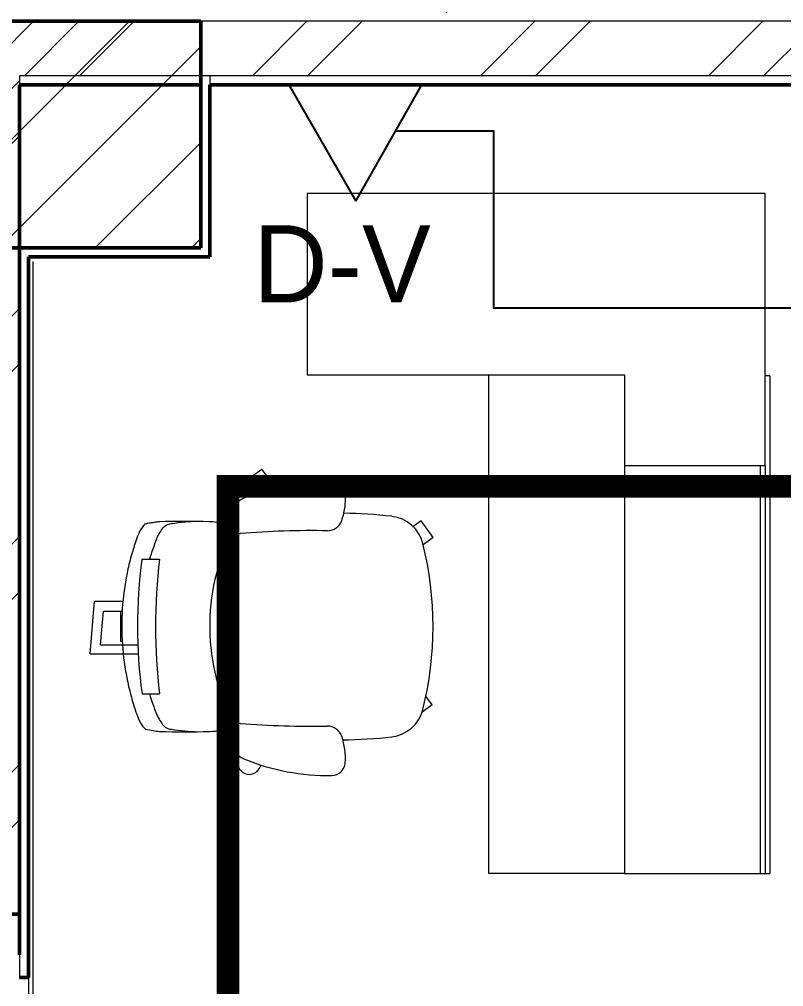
# Model space of a CAD drawing. Header units: millimetres. Extents: x -9358 to 257996, y -67499 to 9117.
# Drawn here: x 34250 to 35936, y -14518 to -12384 of the extents above; entities that cross this region are included whole.
import ezdxf

# ---------------------------------------------------------------- set-up
doc = ezdxf.new("R2010")
doc.units = ezdxf.units.MM
doc.header["$LTSCALE"] = 1000
for name, color, linetype, lineweight in [('A-COL-RFC-1', 8, 'Continuous', 9), ('A-COL-RFC-2', 8, 'Continuous', 50), ('A-FRN', 8, 'Continuous', 9), ('A-WAL-CLD', 8, 'Continuous', 9), ('A-WAL-CMU', 8, 'Continuous', 50), ('A-WAL-LOW-30', 8, 'Continuous', 18), ('A-WAL-PAT-1', 8, 'Continuous', 9)]:
    doc.layers.add(name, color=color, linetype=linetype, lineweight=lineweight)
for name, color, linetype in [('CCTV', 4, 'Continuous'), ('DATANET', 4, 'Continuous'), ('F POINT AGN', 7, 'Continuous'), ('Route - rack1', 7, 'Continuous')]:
    doc.layers.add(name, color=color, linetype=linetype)
pattern_1 = [(45, (0, 0), (-251.4472, 251.4472), []), (45, (0, 381), (-251.4472, 251.4472), [])]
pattern_2 = [(0, (0, 0), (812.8, 203.2), [33.528, -576.072, 33.528, -576.072, -3251.2]), (0, (0, 0), (812.8, 203.2), [-1219.2, 33.528, -1185.672, 33.528, -576.072, -1422.4]), (0, (0, 0), (812.8, 203.2), [-3048, 33.528, -372.872, 33.528, -982.472]), (120, (304.8, 101.6), (-582.3764, 602.30545), [33.528, -576.072, 33.528, -576.072, -3251.2]), (120, (304.8, 101.6), (-582.3764, 602.30545), [-1219.2, 33.528, -1185.672, 33.528, -576.072, -1422.4]), (120, (304.8, 101.6), (-582.3764, 602.30545), [-3048, 33.528, -372.872, 33.528, -982.472]), (240, (406.4, 508), (-230.4236, -805.50545), [33.528, -576.072, 33.528, -576.072, -3251.2]), (240, (406.4, 508), (-230.4236, -805.50545), [-1219.2, 33.528, -1185.672, 33.528, -576.072, -1422.4]), (240, (406.4, 508), (-230.4236, -805.50545), [-3048, 33.528, -372.872, 33.528, -982.472])]

# ---------------------------------------------------------------- blocks, each defined once
blk = doc.blocks.new('D-V')
at = {"color": 3}
blk.add_lwpolyline([(1.2, 256.5), (146.9, 0), (-146.9, 0), (1.2, 256.5)], dxfattribs=at)
at = {"layer": 'CCTV', "color": 2}
blk.add_attdef('D-V', (-225.1, 246.5), '', height=170, dxfattribs=at)
blk = doc.blocks.new('Task chair 9554N35 - Task chair 9554N35-733048-01-Ground Floor Furniture Plan')
at = {"layer": 'A-FRN'}
for p, q in [((-59.9, 447.8), (56.2, 437.7)), ((-59.9, 447.8), (-59.9, 341.6)), ((56.2, 437.7), (56.2, 375.4)), ((-40.1, 424.9), (-40.1, 342.5)), ((-40.1, 424.9), (34.3, 418.4)), ((34.3, 418.4), (34.3, 377)), ((-33.2, 380), (34.3, 380)), ((-33.2, 377), (-33.2, 380)), ((-148.6, 333.2), (-148.6, 294.8)), ((148.6, 333.5), (148.6, 294.8)), ((208.7, 134.6), (213.5, 132.2)), ((346.3, 69.3), (324.3, 99.6)), ((346.3, 69.3), (309.5, 42.5)), ((309.5, 42.5), (303.3, 51.1)), ((233.1, -282.3), (220.5, -265)), ((-172.9, -306.8), (-189.9, -284.3)), ((-172.9, -306.8), (-153.2, -293.1)), ((196.3, -309), (180.3, -287)), ((196.3, -309), (233.1, -282.3))]:
    blk.add_line(p, q, dxfattribs=at)
for centre, radius, start, end in [((1, -773.4), 1116.7, 82.4068, 97.6988), ((18.2, -231.9), 573.4, 106.914, 111.6297), ((0, -988.3), 1291.7, 83.3947, 96.6053), ((-18.2, -231.9), 573.4, 68.3703, 73.086), ((1424.9, 239.6), 1657.1, 178.0847, 181.9153), ((-202, 267.3), 24.7, 131.8566, 178.735), ((202, 267.3), 24.7, 1.265, 48.1434), ((-1424.9, 239.6), 1657.1, 358.0847, 1.9153), ((192.1, 200.6), 424.1, 170.8754, 178.7196), ((-192.1, 200.6), 424.1, 1.2804, 9.1246), ((-5.9, 191.7), 225.5, 181.9153, 194.9895), ((1.2, -277.4), 461.4, 63.2725, 118.3184), ((5.9, 191.7), 225.5, 345.5179, 358.0847), ((-257.7, 94.4), 37, 114.5757, 157.5185), ((-239, 54.3), 81.3, 83.0715, 114.7933), ((-231.5, 117.1), 18, 357.6261, 82.7084), ((223.3, 117.1), 18, 97.2916, 182.3739), ((230.8, 54.3), 81.3, 65.2067, 96.9285), ((249.5, 94.4), 37, 22.4815, 65.4243), ((157.4, -76.4), 485.9, 157.6228, 181.0987), ((-301, 96.7), 25.2, 129.5798, 236.5879), ((-296.1, 90.9), 32.8, 82.4202, 129.5798), ((-304.4, 28.7), 95.5, 76.8701, 82.4202), ((1706.6, -39.8), 1926.5, 175.3495, 181.0799), ((-1714.8, -39.8), 1926.5, 358.9201, 4.6505), ((351.4, -138.5), 268.8, 102.9497, 106.1735), ((-165.6, -76.4), 485.9, 358.9013, 22.3772), ((297.3, 97.1), 27.1, 305.0503, 102.9497), ((-270.6, 142.7), 80.3, 236.5879, 244.0605), ((266.7, 140.7), 80.4, 293.4562, 305.0503), ((-253.5, -75.2), 34, 289.5716, 358.4217), ((245.3, -75.2), 34, 181.5783, 250.4284), ((-298.4, -85.1), 30, 181.1693, 265.615), ((290.2, -85.1), 30, 274.385, 358.8307), ((-289.7, 26.9), 142.3, 265.5931, 289.5716), ((875.8, -92.8), 1126, 180.8613, 186.3586), ((281.6, 26.9), 142.3, 250.4284, 257.1593), ((-875.8, -92.8), 1126, 353.6414, 359.0315), ((281.6, 26.9), 142.3, 257.1593, 274.4069), ((-163.7, -208.7), 80, 186.3586, 256.0584), ((163.7, -208.7), 80, 283.9417, 353.6414), ((0, 450.7), 759.4, 256.0584, 283.9417)]:
    blk.add_arc(centre, radius, start, end, dxfattribs=at)
for centre, major_axis, ratio, start_param, end_param in [((-182.4, 335.9), (44.1, 13.7), 0.260293, 1.734544, 2.951577), ((182.6, 337.1), (-43.9, 14.1), 0.248418, 3.3294, 4.551375), ((2833.6, 1083.6), (3058.7, 867.3), 0.246692, 3.007939, 3.042807), ((-2839.6, 1069.5), (-3064.8, 850.5), 0.246639, 3.238935, 3.272795), ((-2833.6, 1083.6), (-3058.7, 867.3), 0.246692, 3.240378, 3.275247), ((-178.1, 286.4), (48, 16.7), 0.376203, 1.755174, 2.42563), ((178.1, 286.7), (-48.1, 16.1), 0.383717, 3.814978, 4.524085)]:
    blk.add_ellipse(centre, major_axis=major_axis, ratio=ratio, start_param=start_param, end_param=end_param, dxfattribs=at)
blk.add_open_spline([(193.1, 345.6), (180.8, 349.8), (155.9, 357.6), (104.9, 369.7), (39.6, 378.5), (-39.7, 378.4), (-105, 369.4), (-155.9, 357.1), (-180.8, 349.3), (-193.1, 344.9)], degree=3, knots=[0, 0, 0, 0, 0.1, 0.2, 0.4, 0.6, 0.8, 0.9, 1, 1, 1, 1], dxfattribs=at)
blk = doc.blocks.new('secretary office - manager office -1 2-1846452-01-Ground Floor Furniture Plan')
at = {"layer": 'A-FRN'}
for p, q in [((-360, 310), (-950, 310)), ((-950, 310), (-950, 300)), ((-950, 300), (-950, -700)), ((-548, 320), (550, 320)), ((-548, 320), (-548, 310)), ((-350, 310), (-360, 310)), ((-350, 0), (-350, 310)), ((-350, 310), (550, 310)), ((550, 300), (-350, 300)), ((550, 300), (-350, 300)), ((550, 310), (550, 320)), ((550, 300), (550, 310)), ((550, 0), (550, 300)), ((-550, -700), (-550, 0)), ((-550, 0), (-350, 0)), ((-350, 0), (550, 0)), ((550, 0), (550, -300)), ((-550, -300), (550, -300)), ((-950, -700), (-550, -700))]:
    blk.add_line(p, q, dxfattribs=at)
blk = doc.blocks.new('G')
at = {"layer": 'A-COL-RFC-1'}
h = blk.add_hatch(dxfattribs=at)
h.set_pattern_fill('FP_4', color=256, style=0, pattern_type=2)
h.set_pattern_definition([(45, (0, 0), (-106.066, 106.066), [])])
h.paths.add_polyline_path([(33850, -12740), (34650, -12740), (34650, -12240), (33850, -12240), (33850, -12640.6)], flags=0)
at = {"layer": 'A-WAL-PAT-1'}
h = blk.add_hatch(dxfattribs=at)
h.set_pattern_fill('FP_2', color=256, style=0, pattern_type=2)
h.set_pattern_definition(pattern_2)
h.paths.add_polyline_path([(34270, -12240), (34270, -10950), (34250, -10950), (34250, -12240)], flags=0)
h.paths.add_polyline_path([(34250, -8790), (34270, -8790), (34270, -8260), (34250, -8260), (34250, -8630)], flags=0)
h = blk.add_hatch(dxfattribs=at)
h.set_pattern_fill('FP_1', color=256, style=0, pattern_type=2)
h.set_pattern_definition(pattern_1)
h.paths.add_polyline_path([(34250, -14210), (34250, -10990), (34130, -10990), (34130, -14210)], flags=0)
h = blk.add_hatch(dxfattribs=at)
h.set_pattern_fill('FP_2', color=256, style=0, pattern_type=2)
h.set_pattern_definition(pattern_2)
h.paths.add_polyline_path([(34542.7, -12240), (40360, -12240), (40360, -12220), (34270, -12220), (34270, -12240)], flags=0)
h = blk.add_hatch(dxfattribs=at)
h.set_pattern_fill('FP_1', color=256, style=0, pattern_type=2)
h.set_pattern_definition(pattern_1)
h.paths.add_polyline_path([(34670, -12360), (40240, -12360), (40240, -12240), (34250, -12240), (34250, -12360), (34650, -12360)], flags=0)
h = blk.add_hatch(dxfattribs=at)
h.set_pattern_fill('FP_2', color=256, style=0, pattern_type=2)
h.set_pattern_definition(pattern_2)
h.paths.add_polyline_path([(34670, -12380), (40220, -12380), (40220, -12360), (34670, -12360)], flags=0)
h.paths.add_polyline_path([(34542.7, -12380), (34650, -12380), (34650, -12360), (34250, -12360), (34250, -12380)], flags=0)
h = blk.add_hatch(dxfattribs=at)
h.set_pattern_fill('FP_2', color=256, style=0, pattern_type=2)
h.set_pattern_definition(pattern_2)
h.paths.add_polyline_path([(34270, -16340), (34270, -15850), (34250, -15850), (34250, -16340)], flags=0)
h.paths.add_polyline_path([(34270, -14350), (34270, -12740), (34250, -12740), (34250, -14350)], flags=0)
h = blk.add_hatch(dxfattribs=at)
h.set_pattern_fill('FP_1', color=256, style=0, pattern_type=2)
h.set_pattern_definition(pattern_1)
h.paths.add_polyline_path([(34051.2, -14350), (34250, -14350), (34250, -14300), (34000, -14300), (34000, -14350)], flags=0)
at = {"layer": 'A-COL-RFC-2'}
for p, q in [((34650, -12240), (33850, -12240)), ((34650, -12740), (34650, -12240)), ((33850, -12740), (34650, -12740))]:
    blk.add_line(p, q, dxfattribs=at)
at = {"layer": 'A-WAL-CLD'}
for p, q in [((40360, -12240), (34250, -12240)), ((40240, -12360), (34250, -12360)), ((34250, -12360), (34250, -12380)), ((34650, -12360), (34650, -12380)), ((34670, -12360), (34670, -12380)), ((34250, -14300), (34250, -14350))]:
    blk.add_line(p, q, dxfattribs=at)
at = {"layer": 'A-WAL-CMU'}
for p, q in [((34250, -14210), (34250, -12380)), ((34250, -12380), (34650, -12380)), ((34650, -12380), (34650, -12740)), ((34670, -12380), (40220, -12380)), ((34670, -12760), (34670, -12380)), ((34250, -12740), (34250, -14300)), ((34650, -12740), (34250, -12740)), ((34270, -14350), (34270, -12760)), ((34270, -12760), (34670, -12760)), ((34130, -14210), (34250, -14210)), ((34250, -14350), (34270, -14350))]:
    blk.add_line(p, q, dxfattribs=at)
at = {"layer": 'A-WAL-LOW-30'}
for p, q in [((34280, -12770), (34280, -16310)), ((34270, -14350), (34270, -15850))]:
    blk.add_line(p, q, dxfattribs=at)
at = {"layer": 'A-FRN'}
for name, p, rotation in [('secretary office - manager office -1 2-1846452-01-Ground Floor Furniture Plan', (35585, -13570), 269.9999999999984), ('Task chair 9554N35 - Task chair 9554N35-733048-01-Ground Floor Furniture Plan', (34853.8, -13575.5), 90.00000000000317)]:
    blk.add_blockref(name, p, dxfattribs=dict(at, rotation=rotation))
blk = doc.blocks.new('RACK1 - ROUTE')
at = {"layer": 'F POINT AGN', "color": 1, "const_width": 50}
blk.add_lwpolyline([(39461, -7716), (39461, -11579), (40959, -11579), (40959, -13414), (34710, -13414), (34710, -15952), (39460, -15952), (39460, -13842), (41466, -13842), (41466, -19690)], dxfattribs=at)

msp = doc.modelspace()

# ---------------------------------------------------------------- block references
msp.add_blockref('G', (0, -148.1))

# ---------------------------------------------------------------- next in the draw order: linework, layer by layer
at = {"layer": 'DATANET', "color": 3}
msp.add_lwpolyline([(42515, -13021.1), (35296.4, -13021.1), (35296.4, -12630.2), (35078.9, -12630.2)], dxfattribs=at)

# ---------------------------------------------------------------- next in the draw order: block references
ref = msp.add_blockref('D-V', (34991, -12528.1), dxfattribs=dict(at, xscale=-1, rotation=180))
ref.add_attrib('D-V', 'D-V', (34766, -13008.1), dxfattribs={"layer": 'CCTV', "color": 3, "height": 170})
at = {"layer": 'Route - rack1', "color": 1}
msp.add_blockref('RACK1 - ROUTE', (0, 0), dxfattribs=at)

doc.saveas('drawing.dxf')
